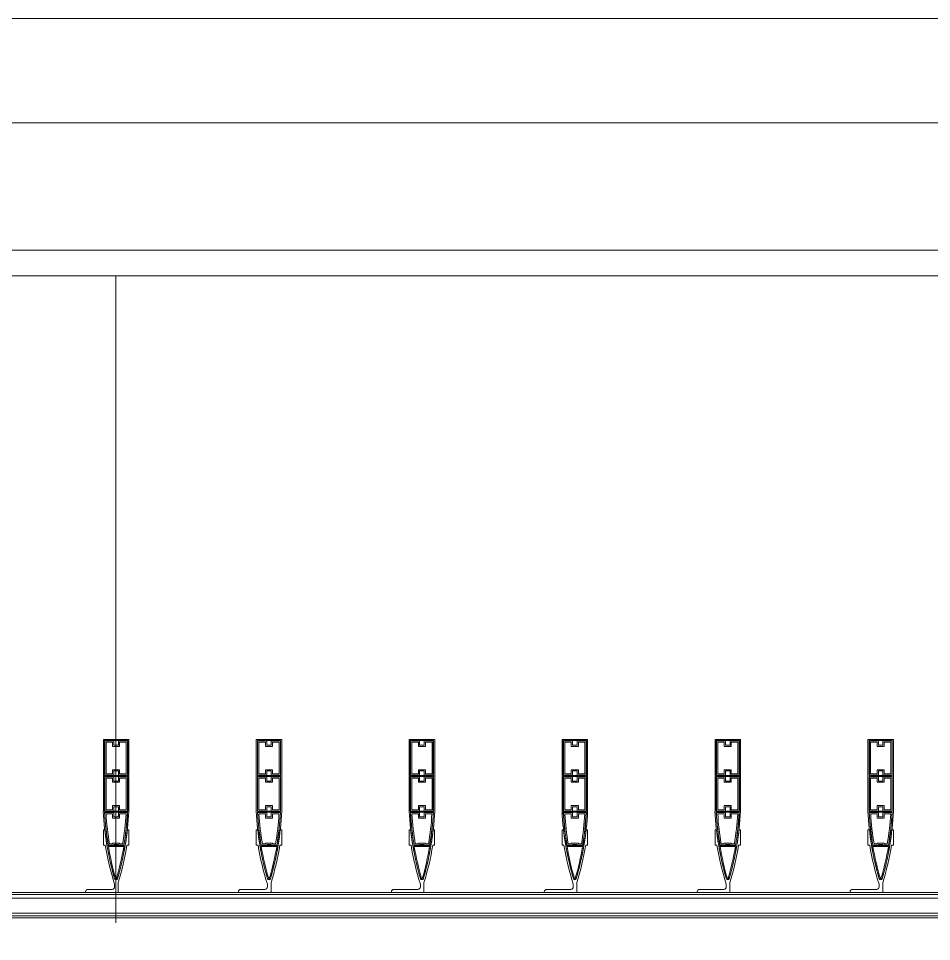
# Model space of a CAD drawing. Header units: millimetres. Extents: x 48966 to 155647, y -43515 to 26217.
# Drawn here: x 81740 to 83532, y 24111 to 25922 of the extents above; entities that cross this region are included whole.
import ezdxf

# ---------------------------------------------------------------- set-up
doc = ezdxf.new("R2010")
doc.units = ezdxf.units.MM
doc.linetypes.add('Осевые', pattern=[6350, 1270, -952.5, 3175, -952.5])
for name, color, linetype, lineweight in [('Обобщенные модели', 7, 'Continuous', 9), ('Обобщенные модели-1', 7, 'Continuous', 18), ('Оси-2', 7, 'Осевые', 9), ('Перекрытия', 7, 'Continuous', 9), ('Стены', 7, 'Continuous', 9)]:
    doc.layers.add(name, color=color, linetype=linetype, lineweight=lineweight)

# ---------------------------------------------------------------- blocks, each defined once
blk = doc.blocks.new('Обвязочная балка 1 - Обвязочная балка 1-1451838-План 5-го этажа на отм_ _12_600')
at = {"layer": 'Обобщенные модели'}
for p, q in [((116781.7, 24196.1), (60831.6, 24196.1)), ((60831.6, 24166.3), (116781.7, 24166.3))]:
    blk.add_line(p, q, dxfattribs=at)
at = {"layer": 'Обобщенные модели-1'}
for p, q in [((116781.7, 24207.1), (60831.6, 24207.1)), ((60831.6, 24203.1), (116781.7, 24203.1)), ((116781.7, 24161.1), (60831.6, 24161.1)), ((60831.6, 24157.1), (116781.7, 24157.1))]:
    blk.add_line(p, q, dxfattribs=at)
blk = doc.blocks.new('Профиль ламели59 - Профиль ламели-1467644-План 5-го этажа на отм_ _12_600')
at = {"layer": 'Обобщенные модели-1'}
for p, q in [((79606.9, 24507.1), (79606.9, 24366.2)), ((79656.9, 24507.1), (79606.9, 24507.1)), ((79609.1, 24436.5), (79609.1, 24504.9)), ((79609.1, 24504.9), (79654.7, 24504.9)), ((79627.4, 24504.4), (79609.6, 24504.4)), ((79609.6, 24504.4), (79609.6, 24437)), ((79612.1, 24439.5), (79612.1, 24501.9)), ((79612.1, 24501.9), (79624.9, 24501.9)), ((79624.9, 24501.9), (79624.9, 24493.5)), ((79624.9, 24493.5), (79638.8, 24493.5)), ((79627.4, 24496), (79627.4, 24504.4)), ((79636.3, 24496), (79627.4, 24496)), ((79654.2, 24504.4), (79636.3, 24504.4)), ((79636.3, 24504.4), (79636.3, 24496)), ((79638.8, 24493.5), (79638.8, 24501.9)), ((79638.8, 24501.9), (79651.7, 24501.9)), ((79651.7, 24501.9), (79651.7, 24439.5)), ((79654.2, 24437), (79654.2, 24504.4)), ((79654.7, 24504.9), (79654.7, 24436.5)), ((79656.9, 24366.2), (79656.9, 24507.1)), ((79654.7, 24436.5), (79609.1, 24436.5)), ((79609.6, 24437), (79627.4, 24437)), ((79624.9, 24439.5), (79612.1, 24439.5)), ((79638.8, 24447.9), (79624.9, 24447.9)), ((79624.9, 24447.9), (79624.9, 24439.5)), ((79627.4, 24437), (79627.4, 24445.4)), ((79627.4, 24445.4), (79636.3, 24445.4)), ((79636.3, 24445.4), (79636.3, 24437)), ((79636.3, 24437), (79654.2, 24437)), ((79638.8, 24439.5), (79638.8, 24447.9)), ((79651.7, 24439.5), (79638.8, 24439.5)), ((79609.1, 24434.6), (79654.7, 24434.6)), ((79609.1, 24366.2), (79609.1, 24434.6)), ((79627.4, 24434.1), (79609.6, 24434.1)), ((79609.6, 24434.1), (79609.6, 24366.7)), ((79612.1, 24369.2), (79612.1, 24431.6)), ((79612.1, 24431.6), (79624.9, 24431.6)), ((79624.9, 24431.6), (79624.9, 24423.2)), ((79624.9, 24423.2), (79638.8, 24423.2)), ((79627.4, 24425.7), (79627.4, 24434.1)), ((79636.3, 24425.7), (79627.4, 24425.7)), ((79654.2, 24434.1), (79636.3, 24434.1)), ((79636.3, 24434.1), (79636.3, 24425.7)), ((79638.8, 24423.2), (79638.8, 24431.6)), ((79638.8, 24431.6), (79651.7, 24431.6)), ((79651.7, 24431.6), (79651.7, 24369.2)), ((79654.2, 24366.7), (79654.2, 24434.1)), ((79654.7, 24434.6), (79654.7, 24366.2)), ((79654.7, 24366.2), (79609.1, 24366.2)), ((79609.1, 24364.3), (79654.6, 24364.3)), ((79609.6, 24366.7), (79627.4, 24366.7)), ((79624.9, 24369.2), (79612.1, 24369.2)), ((79638.8, 24377.6), (79624.9, 24377.6)), ((79624.9, 24377.6), (79624.9, 24369.2)), ((79627.4, 24366.7), (79627.4, 24375.1)), ((79627.4, 24375.1), (79636.3, 24375.1)), ((79636.3, 24375.1), (79636.3, 24366.7)), ((79636.3, 24366.7), (79654.2, 24366.7)), ((79638.8, 24369.2), (79638.8, 24377.6)), ((79651.7, 24369.2), (79638.8, 24369.2)), ((79627.4, 24363.8), (79609.6, 24363.8)), ((79612.2, 24361.3), (79624.9, 24361.3)), ((79624.9, 24361.3), (79624.9, 24352.9)), ((79624.9, 24352.9), (79638.8, 24352.9)), ((79627.4, 24355.4), (79627.4, 24363.8)), ((79636.3, 24355.4), (79627.4, 24355.4)), ((79654.2, 24363.8), (79636.3, 24363.8)), ((79636.3, 24363.8), (79636.3, 24355.4)), ((79638.8, 24352.9), (79638.8, 24361.3)), ((79638.8, 24361.3), (79651.5, 24361.3)), ((79609.8, 24330.1), (79606.9, 24330.1)), ((79606.9, 24330.1), (79606.9, 24299.7)), ((79656.8, 24330.1), (79653.9, 24330.1)), ((79656.8, 24299.7), (79656.8, 24330.1)), ((79606.9, 24299.7), (79610.5, 24299.7)), ((79647.4, 24299.2), (79616.3, 24299.2)), ((79616.6, 24297.3), (79647.1, 24297.3)), ((79616.8, 24299.7), (79627.4, 24299.7)), ((79624.9, 24302.2), (79618.9, 24302.2)), ((79638.8, 24303.5), (79624.9, 24303.5)), ((79624.9, 24303.5), (79624.9, 24302.2)), ((79627.4, 24299.7), (79627.4, 24301)), ((79627.4, 24301), (79636.3, 24301)), ((79636.3, 24301), (79636.3, 24299.7)), ((79636.3, 24299.7), (79646.9, 24299.7)), ((79638.8, 24302.2), (79638.8, 24303.5)), ((79644.8, 24302.2), (79638.8, 24302.2)), ((79653.2, 24299.7), (79656.8, 24299.7)), ((79628.9, 24223), (79628.9, 24218.1)), ((79635.9, 24207.1), (79635.9, 24226.3)), ((79571.9, 24208.1), (79571.9, 24207.1)), ((79571.9, 24207.1), (79635.9, 24207.1)), ((79623.9, 24213.1), (79576.9, 24213.1))]:
    blk.add_line(p, q, dxfattribs=at)
for centre, radius, start, end in [((80180.6, 24394.6), 574.5, 182.8338, 196.2258), ((80180.7, 24394.3), 572.3, 183.0109, 189.5715), ((79083.1, 24394.6), 574.5, 343.7742, 357.1662), ((79083, 24394.3), 572.3, 350.4285, 356.9891), ((80180.4, 24395.9), 571.8, 183.2193, 189.6867), ((80180.5, 24395.6), 569.3, 183.4571, 189.4457), ((79083.2, 24395.6), 569.3, 350.5543, 356.5429), ((79083.3, 24395.9), 571.8, 350.3133, 356.7807), ((80180.6, 24394.6), 574.5, 186.4465, 196.2576), ((79083.1, 24394.6), 574.5, 343.7424, 353.5535), ((80177.1, 24394.6), 574.5, 189.5084, 197.3712), ((80149, 24386.8), 539.8, 189.5428, 196.4344), ((79114.7, 24386.8), 539.8, 343.5656, 350.4572), ((79086.6, 24394.6), 574.5, 342.9661, 350.4916), ((79631.9, 24235.1), 3, 200, 340), ((79631.9, 24234.5), 2.84, 196.2576, 343.7424), ((79631.9, 24234.2), 0.645, 196.4344, 343.5656), ((79576.9, 24208.1), 5, 90, 180), ((79623.9, 24218.1), 5, 270, 0)]:
    blk.add_arc(centre, radius, start, end, dxfattribs=at)
blk = doc.blocks.new('Профиль ламели60 - Профиль ламели-1467909-План 5-го этажа на отм_ _12_600')
at = {"layer": 'Обобщенные модели-1'}
for p, q in [((79906.9, 24507.1), (79906.9, 24366.2)), ((79956.9, 24507.1), (79906.9, 24507.1)), ((79909.1, 24436.5), (79909.1, 24504.9)), ((79909.1, 24504.9), (79954.7, 24504.9)), ((79927.4, 24504.4), (79909.6, 24504.4)), ((79909.6, 24504.4), (79909.6, 24437)), ((79912.1, 24439.5), (79912.1, 24501.9)), ((79912.1, 24501.9), (79924.9, 24501.9)), ((79924.9, 24501.9), (79924.9, 24493.5)), ((79924.9, 24493.5), (79938.8, 24493.5)), ((79927.4, 24496), (79927.4, 24504.4)), ((79936.3, 24496), (79927.4, 24496)), ((79954.2, 24504.4), (79936.3, 24504.4)), ((79936.3, 24504.4), (79936.3, 24496)), ((79938.8, 24493.5), (79938.8, 24501.9)), ((79938.8, 24501.9), (79951.7, 24501.9)), ((79951.7, 24501.9), (79951.7, 24439.5)), ((79954.2, 24437), (79954.2, 24504.4)), ((79954.7, 24504.9), (79954.7, 24436.5)), ((79956.9, 24366.2), (79956.9, 24507.1)), ((79954.7, 24436.5), (79909.1, 24436.5)), ((79909.6, 24437), (79927.4, 24437)), ((79924.9, 24439.5), (79912.1, 24439.5)), ((79938.8, 24447.9), (79924.9, 24447.9)), ((79924.9, 24447.9), (79924.9, 24439.5)), ((79927.4, 24437), (79927.4, 24445.4)), ((79927.4, 24445.4), (79936.3, 24445.4)), ((79936.3, 24445.4), (79936.3, 24437)), ((79936.3, 24437), (79954.2, 24437)), ((79938.8, 24439.5), (79938.8, 24447.9)), ((79951.7, 24439.5), (79938.8, 24439.5)), ((79909.1, 24434.6), (79954.7, 24434.6)), ((79909.1, 24366.2), (79909.1, 24434.6)), ((79927.4, 24434.1), (79909.6, 24434.1)), ((79909.6, 24434.1), (79909.6, 24366.7)), ((79912.1, 24369.2), (79912.1, 24431.6)), ((79912.1, 24431.6), (79924.9, 24431.6)), ((79924.9, 24431.6), (79924.9, 24423.2)), ((79924.9, 24423.2), (79938.8, 24423.2)), ((79927.4, 24425.7), (79927.4, 24434.1)), ((79936.3, 24425.7), (79927.4, 24425.7)), ((79954.2, 24434.1), (79936.3, 24434.1)), ((79936.3, 24434.1), (79936.3, 24425.7)), ((79938.8, 24423.2), (79938.8, 24431.6)), ((79938.8, 24431.6), (79951.7, 24431.6)), ((79951.7, 24431.6), (79951.7, 24369.2)), ((79954.2, 24366.7), (79954.2, 24434.1)), ((79954.7, 24434.6), (79954.7, 24366.2)), ((79954.7, 24366.2), (79909.1, 24366.2)), ((79909.1, 24364.3), (79954.6, 24364.3)), ((79909.6, 24366.7), (79927.4, 24366.7)), ((79924.9, 24369.2), (79912.1, 24369.2)), ((79938.8, 24377.6), (79924.9, 24377.6)), ((79924.9, 24377.6), (79924.9, 24369.2)), ((79927.4, 24366.7), (79927.4, 24375.1)), ((79927.4, 24375.1), (79936.3, 24375.1)), ((79936.3, 24375.1), (79936.3, 24366.7)), ((79936.3, 24366.7), (79954.2, 24366.7)), ((79938.8, 24369.2), (79938.8, 24377.6)), ((79951.7, 24369.2), (79938.8, 24369.2)), ((79927.4, 24363.8), (79909.6, 24363.8)), ((79912.2, 24361.3), (79924.9, 24361.3)), ((79924.9, 24361.3), (79924.9, 24352.9)), ((79924.9, 24352.9), (79938.8, 24352.9)), ((79927.4, 24355.4), (79927.4, 24363.8)), ((79936.3, 24355.4), (79927.4, 24355.4)), ((79954.2, 24363.8), (79936.3, 24363.8)), ((79936.3, 24363.8), (79936.3, 24355.4)), ((79938.8, 24352.9), (79938.8, 24361.3)), ((79938.8, 24361.3), (79951.5, 24361.3)), ((79909.8, 24330.1), (79906.9, 24330.1)), ((79906.9, 24330.1), (79906.9, 24299.7)), ((79956.8, 24330.1), (79953.9, 24330.1)), ((79956.8, 24299.7), (79956.8, 24330.1)), ((79906.9, 24299.7), (79910.5, 24299.7)), ((79947.4, 24299.2), (79916.3, 24299.2)), ((79916.6, 24297.3), (79947.1, 24297.3)), ((79916.8, 24299.7), (79927.4, 24299.7)), ((79924.9, 24302.2), (79918.9, 24302.2)), ((79938.8, 24303.5), (79924.9, 24303.5)), ((79924.9, 24303.5), (79924.9, 24302.2)), ((79927.4, 24299.7), (79927.4, 24301)), ((79927.4, 24301), (79936.3, 24301)), ((79936.3, 24301), (79936.3, 24299.7)), ((79936.3, 24299.7), (79946.9, 24299.7)), ((79938.8, 24302.2), (79938.8, 24303.5)), ((79944.8, 24302.2), (79938.8, 24302.2)), ((79953.2, 24299.7), (79956.8, 24299.7)), ((79928.9, 24223), (79928.9, 24218.1)), ((79935.9, 24207.1), (79935.9, 24226.3)), ((79871.9, 24208.1), (79871.9, 24207.1)), ((79871.9, 24207.1), (79935.9, 24207.1)), ((79923.9, 24213.1), (79876.9, 24213.1))]:
    blk.add_line(p, q, dxfattribs=at)
for centre, radius, start, end in [((80480.6, 24394.6), 574.5, 182.8338, 196.2258), ((80480.7, 24394.3), 572.3, 183.0109, 189.5715), ((79383.1, 24394.6), 574.5, 343.7742, 357.1662), ((79383, 24394.3), 572.3, 350.4285, 356.9891), ((80480.4, 24395.9), 571.8, 183.2193, 189.6867), ((80480.5, 24395.6), 569.3, 183.4571, 189.4457), ((79383.2, 24395.6), 569.3, 350.5543, 356.5429), ((79383.3, 24395.9), 571.8, 350.3133, 356.7807), ((80480.6, 24394.6), 574.5, 186.4465, 196.2576), ((79383.1, 24394.6), 574.5, 343.7424, 353.5535), ((80477.1, 24394.6), 574.5, 189.5084, 197.3712), ((80449, 24386.8), 539.8, 189.5428, 196.4344), ((79414.7, 24386.8), 539.8, 343.5656, 350.4572), ((79386.6, 24394.6), 574.5, 342.9661, 350.4916), ((79931.9, 24235.1), 3, 200, 340), ((79931.9, 24234.5), 2.84, 196.2576, 343.7424), ((79931.9, 24234.2), 0.645, 196.4344, 343.5656), ((79876.9, 24208.1), 5, 90, 180), ((79923.9, 24218.1), 5, 270, 0)]:
    blk.add_arc(centre, radius, start, end, dxfattribs=at)
blk = doc.blocks.new('Профиль ламели61 - Профиль ламели-1468174-План 5-го этажа на отм_ _12_600')
at = {"layer": 'Обобщенные модели-1'}
for p, q in [((80206.9, 24507.1), (80206.9, 24366.2)), ((80256.9, 24507.1), (80206.9, 24507.1)), ((80209.1, 24436.5), (80209.1, 24504.9)), ((80209.1, 24504.9), (80254.7, 24504.9)), ((80227.4, 24504.4), (80209.6, 24504.4)), ((80209.6, 24504.4), (80209.6, 24437)), ((80212.1, 24439.5), (80212.1, 24501.9)), ((80212.1, 24501.9), (80224.9, 24501.9)), ((80224.9, 24501.9), (80224.9, 24493.5)), ((80224.9, 24493.5), (80238.8, 24493.5)), ((80227.4, 24496), (80227.4, 24504.4)), ((80236.3, 24496), (80227.4, 24496)), ((80254.2, 24504.4), (80236.3, 24504.4)), ((80236.3, 24504.4), (80236.3, 24496)), ((80238.8, 24493.5), (80238.8, 24501.9)), ((80238.8, 24501.9), (80251.7, 24501.9)), ((80251.7, 24501.9), (80251.7, 24439.5)), ((80254.2, 24437), (80254.2, 24504.4)), ((80254.7, 24504.9), (80254.7, 24436.5)), ((80256.9, 24366.2), (80256.9, 24507.1)), ((80254.7, 24436.5), (80209.1, 24436.5)), ((80209.6, 24437), (80227.4, 24437)), ((80224.9, 24439.5), (80212.1, 24439.5)), ((80238.8, 24447.9), (80224.9, 24447.9)), ((80224.9, 24447.9), (80224.9, 24439.5)), ((80227.4, 24437), (80227.4, 24445.4)), ((80227.4, 24445.4), (80236.3, 24445.4)), ((80236.3, 24445.4), (80236.3, 24437)), ((80236.3, 24437), (80254.2, 24437)), ((80238.8, 24439.5), (80238.8, 24447.9)), ((80251.7, 24439.5), (80238.8, 24439.5)), ((80209.1, 24434.6), (80254.7, 24434.6)), ((80209.1, 24366.2), (80209.1, 24434.6)), ((80227.4, 24434.1), (80209.6, 24434.1)), ((80209.6, 24434.1), (80209.6, 24366.7)), ((80212.1, 24369.2), (80212.1, 24431.6)), ((80212.1, 24431.6), (80224.9, 24431.6)), ((80224.9, 24431.6), (80224.9, 24423.2)), ((80224.9, 24423.2), (80238.8, 24423.2)), ((80227.4, 24425.7), (80227.4, 24434.1)), ((80236.3, 24425.7), (80227.4, 24425.7)), ((80254.2, 24434.1), (80236.3, 24434.1)), ((80236.3, 24434.1), (80236.3, 24425.7)), ((80238.8, 24423.2), (80238.8, 24431.6)), ((80238.8, 24431.6), (80251.7, 24431.6)), ((80251.7, 24431.6), (80251.7, 24369.2)), ((80254.2, 24366.7), (80254.2, 24434.1)), ((80254.7, 24434.6), (80254.7, 24366.2)), ((80254.7, 24366.2), (80209.1, 24366.2)), ((80209.1, 24364.3), (80254.6, 24364.3)), ((80209.6, 24366.7), (80227.4, 24366.7)), ((80224.9, 24369.2), (80212.1, 24369.2)), ((80238.8, 24377.6), (80224.9, 24377.6)), ((80224.9, 24377.6), (80224.9, 24369.2)), ((80227.4, 24366.7), (80227.4, 24375.1)), ((80227.4, 24375.1), (80236.3, 24375.1)), ((80236.3, 24375.1), (80236.3, 24366.7)), ((80236.3, 24366.7), (80254.2, 24366.7)), ((80238.8, 24369.2), (80238.8, 24377.6)), ((80251.7, 24369.2), (80238.8, 24369.2)), ((80227.4, 24363.8), (80209.6, 24363.8)), ((80212.2, 24361.3), (80224.9, 24361.3)), ((80224.9, 24361.3), (80224.9, 24352.9)), ((80224.9, 24352.9), (80238.8, 24352.9)), ((80227.4, 24355.4), (80227.4, 24363.8)), ((80236.3, 24355.4), (80227.4, 24355.4)), ((80254.2, 24363.8), (80236.3, 24363.8)), ((80236.3, 24363.8), (80236.3, 24355.4)), ((80238.8, 24352.9), (80238.8, 24361.3)), ((80238.8, 24361.3), (80251.5, 24361.3)), ((80209.8, 24330.1), (80206.9, 24330.1)), ((80206.9, 24330.1), (80206.9, 24299.7)), ((80256.8, 24330.1), (80253.9, 24330.1)), ((80256.8, 24299.7), (80256.8, 24330.1)), ((80206.9, 24299.7), (80210.5, 24299.7)), ((80247.4, 24299.2), (80216.3, 24299.2)), ((80216.6, 24297.3), (80247.1, 24297.3)), ((80216.8, 24299.7), (80227.4, 24299.7)), ((80224.9, 24302.2), (80218.9, 24302.2)), ((80238.8, 24303.5), (80224.9, 24303.5)), ((80224.9, 24303.5), (80224.9, 24302.2)), ((80227.4, 24299.7), (80227.4, 24301)), ((80227.4, 24301), (80236.3, 24301)), ((80236.3, 24301), (80236.3, 24299.7)), ((80236.3, 24299.7), (80246.9, 24299.7)), ((80238.8, 24302.2), (80238.8, 24303.5)), ((80244.8, 24302.2), (80238.8, 24302.2)), ((80253.2, 24299.7), (80256.8, 24299.7)), ((80228.9, 24223), (80228.9, 24218.1)), ((80235.9, 24207.1), (80235.9, 24226.3)), ((80171.9, 24208.1), (80171.9, 24207.1)), ((80171.9, 24207.1), (80235.9, 24207.1)), ((80223.9, 24213.1), (80176.9, 24213.1))]:
    blk.add_line(p, q, dxfattribs=at)
for centre, radius, start, end in [((80780.6, 24394.6), 574.5, 182.8338, 196.2258), ((80780.7, 24394.3), 572.3, 183.0109, 189.5715), ((79683.1, 24394.6), 574.5, 343.7742, 357.1662), ((79683, 24394.3), 572.3, 350.4285, 356.9891), ((80780.4, 24395.9), 571.8, 183.2193, 189.6867), ((80780.5, 24395.6), 569.3, 183.4571, 189.4457), ((79683.2, 24395.6), 569.3, 350.5543, 356.5429), ((79683.3, 24395.9), 571.8, 350.3133, 356.7807), ((80780.6, 24394.6), 574.5, 186.4465, 196.2576), ((79683.1, 24394.6), 574.5, 343.7424, 353.5535), ((80777.1, 24394.6), 574.5, 189.5084, 197.3712), ((80749, 24386.8), 539.8, 189.5428, 196.4344), ((79714.7, 24386.8), 539.8, 343.5656, 350.4572), ((79686.6, 24394.6), 574.5, 342.9661, 350.4916), ((80231.9, 24235.1), 3, 200, 340), ((80231.9, 24234.5), 2.84, 196.2576, 343.7424), ((80231.9, 24234.2), 0.645, 196.4344, 343.5656), ((80176.9, 24208.1), 5, 90, 180), ((80223.9, 24218.1), 5, 270, 0)]:
    blk.add_arc(centre, radius, start, end, dxfattribs=at)
blk = doc.blocks.new('Профиль ламели62 - Профиль ламели-1468439-План 5-го этажа на отм_ _12_600')
at = {"layer": 'Обобщенные модели-1'}
for p, q in [((80506.9, 24507.1), (80506.9, 24366.2)), ((80556.9, 24507.1), (80506.9, 24507.1)), ((80509.1, 24436.5), (80509.1, 24504.9)), ((80509.1, 24504.9), (80554.7, 24504.9)), ((80527.4, 24504.4), (80509.6, 24504.4)), ((80509.6, 24504.4), (80509.6, 24437)), ((80512.1, 24439.5), (80512.1, 24501.9)), ((80512.1, 24501.9), (80524.9, 24501.9)), ((80524.9, 24501.9), (80524.9, 24493.5)), ((80524.9, 24493.5), (80538.8, 24493.5)), ((80527.4, 24496), (80527.4, 24504.4)), ((80536.3, 24496), (80527.4, 24496)), ((80554.2, 24504.4), (80536.3, 24504.4)), ((80536.3, 24504.4), (80536.3, 24496)), ((80538.8, 24493.5), (80538.8, 24501.9)), ((80538.8, 24501.9), (80551.7, 24501.9)), ((80551.7, 24501.9), (80551.7, 24439.5)), ((80554.2, 24437), (80554.2, 24504.4)), ((80554.7, 24504.9), (80554.7, 24436.5)), ((80556.9, 24366.2), (80556.9, 24507.1)), ((80554.7, 24436.5), (80509.1, 24436.5)), ((80509.6, 24437), (80527.4, 24437)), ((80524.9, 24439.5), (80512.1, 24439.5)), ((80538.8, 24447.9), (80524.9, 24447.9)), ((80524.9, 24447.9), (80524.9, 24439.5)), ((80527.4, 24437), (80527.4, 24445.4)), ((80527.4, 24445.4), (80536.3, 24445.4)), ((80536.3, 24445.4), (80536.3, 24437)), ((80536.3, 24437), (80554.2, 24437)), ((80538.8, 24439.5), (80538.8, 24447.9)), ((80551.7, 24439.5), (80538.8, 24439.5)), ((80509.1, 24434.6), (80554.7, 24434.6)), ((80509.1, 24366.2), (80509.1, 24434.6)), ((80527.4, 24434.1), (80509.6, 24434.1)), ((80509.6, 24434.1), (80509.6, 24366.7)), ((80512.1, 24369.2), (80512.1, 24431.6)), ((80512.1, 24431.6), (80524.9, 24431.6)), ((80524.9, 24431.6), (80524.9, 24423.2)), ((80524.9, 24423.2), (80538.8, 24423.2)), ((80527.4, 24425.7), (80527.4, 24434.1)), ((80536.3, 24425.7), (80527.4, 24425.7)), ((80554.2, 24434.1), (80536.3, 24434.1)), ((80536.3, 24434.1), (80536.3, 24425.7)), ((80538.8, 24423.2), (80538.8, 24431.6)), ((80538.8, 24431.6), (80551.7, 24431.6)), ((80551.7, 24431.6), (80551.7, 24369.2)), ((80554.2, 24366.7), (80554.2, 24434.1)), ((80554.7, 24434.6), (80554.7, 24366.2)), ((80554.7, 24366.2), (80509.1, 24366.2)), ((80509.1, 24364.3), (80554.6, 24364.3)), ((80509.6, 24366.7), (80527.4, 24366.7)), ((80524.9, 24369.2), (80512.1, 24369.2)), ((80538.8, 24377.6), (80524.9, 24377.6)), ((80524.9, 24377.6), (80524.9, 24369.2)), ((80527.4, 24366.7), (80527.4, 24375.1)), ((80527.4, 24375.1), (80536.3, 24375.1)), ((80536.3, 24375.1), (80536.3, 24366.7)), ((80536.3, 24366.7), (80554.2, 24366.7)), ((80538.8, 24369.2), (80538.8, 24377.6)), ((80551.7, 24369.2), (80538.8, 24369.2)), ((80527.4, 24363.8), (80509.6, 24363.8)), ((80512.2, 24361.3), (80524.9, 24361.3)), ((80524.9, 24361.3), (80524.9, 24352.9)), ((80524.9, 24352.9), (80538.8, 24352.9)), ((80527.4, 24355.4), (80527.4, 24363.8)), ((80536.3, 24355.4), (80527.4, 24355.4)), ((80554.2, 24363.8), (80536.3, 24363.8)), ((80536.3, 24363.8), (80536.3, 24355.4)), ((80538.8, 24352.9), (80538.8, 24361.3)), ((80538.8, 24361.3), (80551.5, 24361.3)), ((80509.8, 24330.1), (80506.9, 24330.1)), ((80506.9, 24330.1), (80506.9, 24299.7)), ((80556.8, 24330.1), (80553.9, 24330.1)), ((80556.8, 24299.7), (80556.8, 24330.1)), ((80506.9, 24299.7), (80510.5, 24299.7)), ((80547.4, 24299.2), (80516.3, 24299.2)), ((80516.6, 24297.3), (80547.1, 24297.3)), ((80516.8, 24299.7), (80527.4, 24299.7)), ((80524.9, 24302.2), (80518.9, 24302.2)), ((80538.8, 24303.5), (80524.9, 24303.5)), ((80524.9, 24303.5), (80524.9, 24302.2)), ((80527.4, 24299.7), (80527.4, 24301)), ((80527.4, 24301), (80536.3, 24301)), ((80536.3, 24301), (80536.3, 24299.7)), ((80536.3, 24299.7), (80546.9, 24299.7)), ((80538.8, 24302.2), (80538.8, 24303.5)), ((80544.8, 24302.2), (80538.8, 24302.2)), ((80553.2, 24299.7), (80556.8, 24299.7)), ((80528.9, 24223), (80528.9, 24218.1)), ((80535.9, 24207.1), (80535.9, 24226.3)), ((80471.9, 24208.1), (80471.9, 24207.1)), ((80471.9, 24207.1), (80535.9, 24207.1)), ((80523.9, 24213.1), (80476.9, 24213.1))]:
    blk.add_line(p, q, dxfattribs=at)
for centre, radius, start, end in [((81080.6, 24394.6), 574.5, 182.8338, 196.2258), ((81080.7, 24394.3), 572.3, 183.0109, 189.5715), ((79983.1, 24394.6), 574.5, 343.7742, 357.1662), ((79983, 24394.3), 572.3, 350.4285, 356.9891), ((81080.4, 24395.9), 571.8, 183.2193, 189.6867), ((81080.5, 24395.6), 569.3, 183.4571, 189.4457), ((79983.2, 24395.6), 569.3, 350.5543, 356.5429), ((79983.3, 24395.9), 571.8, 350.3133, 356.7807), ((81080.6, 24394.6), 574.5, 186.4465, 196.2576), ((79983.1, 24394.6), 574.5, 343.7424, 353.5535), ((81077.1, 24394.6), 574.5, 189.5084, 197.3712), ((81049, 24386.8), 539.8, 189.5428, 196.4344), ((80014.7, 24386.8), 539.8, 343.5656, 350.4572), ((79986.6, 24394.6), 574.5, 342.9661, 350.4916), ((80531.9, 24235.1), 3, 200, 340), ((80531.9, 24234.5), 2.84, 196.2576, 343.7424), ((80531.9, 24234.2), 0.645, 196.4344, 343.5656), ((80476.9, 24208.1), 5, 90, 180), ((80523.9, 24218.1), 5, 270, 0)]:
    blk.add_arc(centre, radius, start, end, dxfattribs=at)
blk = doc.blocks.new('Профиль ламели63 - Профиль ламели-1468704-План 5-го этажа на отм_ _12_600')
at = {"layer": 'Обобщенные модели-1'}
for p, q in [((80806.9, 24507.1), (80806.9, 24366.2)), ((80856.9, 24507.1), (80806.9, 24507.1)), ((80809.1, 24436.5), (80809.1, 24504.9)), ((80809.1, 24504.9), (80854.7, 24504.9)), ((80827.4, 24504.4), (80809.6, 24504.4)), ((80809.6, 24504.4), (80809.6, 24437)), ((80812.1, 24439.5), (80812.1, 24501.9)), ((80812.1, 24501.9), (80824.9, 24501.9)), ((80824.9, 24501.9), (80824.9, 24493.5)), ((80824.9, 24493.5), (80838.8, 24493.5)), ((80827.4, 24496), (80827.4, 24504.4)), ((80836.3, 24496), (80827.4, 24496)), ((80854.2, 24504.4), (80836.3, 24504.4)), ((80836.3, 24504.4), (80836.3, 24496)), ((80838.8, 24493.5), (80838.8, 24501.9)), ((80838.8, 24501.9), (80851.7, 24501.9)), ((80851.7, 24501.9), (80851.7, 24439.5)), ((80854.2, 24437), (80854.2, 24504.4)), ((80854.7, 24504.9), (80854.7, 24436.5)), ((80856.9, 24366.2), (80856.9, 24507.1)), ((80854.7, 24436.5), (80809.1, 24436.5)), ((80809.6, 24437), (80827.4, 24437)), ((80824.9, 24439.5), (80812.1, 24439.5)), ((80838.8, 24447.9), (80824.9, 24447.9)), ((80824.9, 24447.9), (80824.9, 24439.5)), ((80827.4, 24437), (80827.4, 24445.4)), ((80827.4, 24445.4), (80836.3, 24445.4)), ((80836.3, 24445.4), (80836.3, 24437)), ((80836.3, 24437), (80854.2, 24437)), ((80838.8, 24439.5), (80838.8, 24447.9)), ((80851.7, 24439.5), (80838.8, 24439.5)), ((80809.1, 24434.6), (80854.7, 24434.6)), ((80809.1, 24366.2), (80809.1, 24434.6)), ((80827.4, 24434.1), (80809.6, 24434.1)), ((80809.6, 24434.1), (80809.6, 24366.7)), ((80812.1, 24369.2), (80812.1, 24431.6)), ((80812.1, 24431.6), (80824.9, 24431.6)), ((80824.9, 24431.6), (80824.9, 24423.2)), ((80824.9, 24423.2), (80838.8, 24423.2)), ((80827.4, 24425.7), (80827.4, 24434.1)), ((80836.3, 24425.7), (80827.4, 24425.7)), ((80854.2, 24434.1), (80836.3, 24434.1)), ((80836.3, 24434.1), (80836.3, 24425.7)), ((80838.8, 24423.2), (80838.8, 24431.6)), ((80838.8, 24431.6), (80851.7, 24431.6)), ((80851.7, 24431.6), (80851.7, 24369.2)), ((80854.2, 24366.7), (80854.2, 24434.1)), ((80854.7, 24434.6), (80854.7, 24366.2)), ((80854.7, 24366.2), (80809.1, 24366.2)), ((80809.1, 24364.3), (80854.6, 24364.3)), ((80809.6, 24366.7), (80827.4, 24366.7)), ((80824.9, 24369.2), (80812.1, 24369.2)), ((80838.8, 24377.6), (80824.9, 24377.6)), ((80824.9, 24377.6), (80824.9, 24369.2)), ((80827.4, 24366.7), (80827.4, 24375.1)), ((80827.4, 24375.1), (80836.3, 24375.1)), ((80836.3, 24375.1), (80836.3, 24366.7)), ((80836.3, 24366.7), (80854.2, 24366.7)), ((80838.8, 24369.2), (80838.8, 24377.6)), ((80851.7, 24369.2), (80838.8, 24369.2)), ((80827.4, 24363.8), (80809.6, 24363.8)), ((80812.2, 24361.3), (80824.9, 24361.3)), ((80824.9, 24361.3), (80824.9, 24352.9)), ((80824.9, 24352.9), (80838.8, 24352.9)), ((80827.4, 24355.4), (80827.4, 24363.8)), ((80836.3, 24355.4), (80827.4, 24355.4)), ((80854.2, 24363.8), (80836.3, 24363.8)), ((80836.3, 24363.8), (80836.3, 24355.4)), ((80838.8, 24352.9), (80838.8, 24361.3)), ((80838.8, 24361.3), (80851.5, 24361.3)), ((80809.8, 24330.1), (80806.9, 24330.1)), ((80806.9, 24330.1), (80806.9, 24299.7)), ((80856.8, 24330.1), (80853.9, 24330.1)), ((80856.8, 24299.7), (80856.8, 24330.1)), ((80806.9, 24299.7), (80810.5, 24299.7)), ((80847.4, 24299.2), (80816.3, 24299.2)), ((80816.6, 24297.3), (80847.1, 24297.3)), ((80816.8, 24299.7), (80827.4, 24299.7)), ((80824.9, 24302.2), (80818.9, 24302.2)), ((80838.8, 24303.5), (80824.9, 24303.5)), ((80824.9, 24303.5), (80824.9, 24302.2)), ((80827.4, 24299.7), (80827.4, 24301)), ((80827.4, 24301), (80836.3, 24301)), ((80836.3, 24301), (80836.3, 24299.7)), ((80836.3, 24299.7), (80846.9, 24299.7)), ((80838.8, 24302.2), (80838.8, 24303.5)), ((80844.8, 24302.2), (80838.8, 24302.2)), ((80853.2, 24299.7), (80856.8, 24299.7)), ((80828.9, 24223), (80828.9, 24218.1)), ((80835.9, 24207.1), (80835.9, 24226.3)), ((80771.9, 24208.1), (80771.9, 24207.1)), ((80771.9, 24207.1), (80835.9, 24207.1)), ((80823.9, 24213.1), (80776.9, 24213.1))]:
    blk.add_line(p, q, dxfattribs=at)
for centre, radius, start, end in [((81380.6, 24394.6), 574.5, 182.8338, 196.2258), ((81380.7, 24394.3), 572.3, 183.0109, 189.5715), ((80283.1, 24394.6), 574.5, 343.7742, 357.1662), ((80283, 24394.3), 572.3, 350.4285, 356.9891), ((81380.4, 24395.9), 571.8, 183.2193, 189.6867), ((81380.5, 24395.6), 569.3, 183.4571, 189.4457), ((80283.2, 24395.6), 569.3, 350.5543, 356.5429), ((80283.3, 24395.9), 571.8, 350.3133, 356.7807), ((81380.6, 24394.6), 574.5, 186.4465, 196.2576), ((80283.1, 24394.6), 574.5, 343.7424, 353.5535), ((81377.1, 24394.6), 574.5, 189.5084, 197.3712), ((81349, 24386.8), 539.8, 189.5428, 196.4344), ((80314.7, 24386.8), 539.8, 343.5656, 350.4572), ((80286.6, 24394.6), 574.5, 342.9661, 350.4916), ((80831.9, 24235.1), 3, 200, 340), ((80831.9, 24234.5), 2.84, 196.2576, 343.7424), ((80831.9, 24234.2), 0.645, 196.4344, 343.5656), ((80776.9, 24208.1), 5, 90, 180), ((80823.9, 24218.1), 5, 270, 0)]:
    blk.add_arc(centre, radius, start, end, dxfattribs=at)
blk = doc.blocks.new('Профиль ламели64 - Профиль ламели-1468969-План 5-го этажа на отм_ _12_600')
at = {"layer": 'Обобщенные модели-1'}
for p, q in [((81106.9, 24507.1), (81106.9, 24366.2)), ((81156.9, 24507.1), (81106.9, 24507.1)), ((81109.1, 24436.5), (81109.1, 24504.9)), ((81109.1, 24504.9), (81154.7, 24504.9)), ((81127.4, 24504.4), (81109.6, 24504.4)), ((81109.6, 24504.4), (81109.6, 24437)), ((81112.1, 24439.5), (81112.1, 24501.9)), ((81112.1, 24501.9), (81124.9, 24501.9)), ((81124.9, 24501.9), (81124.9, 24493.5)), ((81124.9, 24493.5), (81138.8, 24493.5)), ((81127.4, 24496), (81127.4, 24504.4)), ((81136.3, 24496), (81127.4, 24496)), ((81154.2, 24504.4), (81136.3, 24504.4)), ((81136.3, 24504.4), (81136.3, 24496)), ((81138.8, 24493.5), (81138.8, 24501.9)), ((81138.8, 24501.9), (81151.7, 24501.9)), ((81151.7, 24501.9), (81151.7, 24439.5)), ((81154.2, 24437), (81154.2, 24504.4)), ((81154.7, 24504.9), (81154.7, 24436.5)), ((81156.9, 24366.2), (81156.9, 24507.1)), ((81154.7, 24436.5), (81109.1, 24436.5)), ((81109.6, 24437), (81127.4, 24437)), ((81124.9, 24439.5), (81112.1, 24439.5)), ((81138.8, 24447.9), (81124.9, 24447.9)), ((81124.9, 24447.9), (81124.9, 24439.5)), ((81127.4, 24437), (81127.4, 24445.4)), ((81127.4, 24445.4), (81136.3, 24445.4)), ((81136.3, 24445.4), (81136.3, 24437)), ((81136.3, 24437), (81154.2, 24437)), ((81138.8, 24439.5), (81138.8, 24447.9)), ((81151.7, 24439.5), (81138.8, 24439.5)), ((81109.1, 24434.6), (81154.7, 24434.6)), ((81109.1, 24366.2), (81109.1, 24434.6)), ((81127.4, 24434.1), (81109.6, 24434.1)), ((81109.6, 24434.1), (81109.6, 24366.7)), ((81112.1, 24369.2), (81112.1, 24431.6)), ((81112.1, 24431.6), (81124.9, 24431.6)), ((81124.9, 24431.6), (81124.9, 24423.2)), ((81124.9, 24423.2), (81138.8, 24423.2)), ((81127.4, 24425.7), (81127.4, 24434.1)), ((81136.3, 24425.7), (81127.4, 24425.7)), ((81154.2, 24434.1), (81136.3, 24434.1)), ((81136.3, 24434.1), (81136.3, 24425.7)), ((81138.8, 24423.2), (81138.8, 24431.6)), ((81138.8, 24431.6), (81151.7, 24431.6)), ((81151.7, 24431.6), (81151.7, 24369.2)), ((81154.2, 24366.7), (81154.2, 24434.1)), ((81154.7, 24434.6), (81154.7, 24366.2)), ((81154.7, 24366.2), (81109.1, 24366.2)), ((81109.1, 24364.3), (81154.6, 24364.3)), ((81109.6, 24366.7), (81127.4, 24366.7)), ((81124.9, 24369.2), (81112.1, 24369.2)), ((81138.8, 24377.6), (81124.9, 24377.6)), ((81124.9, 24377.6), (81124.9, 24369.2)), ((81127.4, 24366.7), (81127.4, 24375.1)), ((81127.4, 24375.1), (81136.3, 24375.1)), ((81136.3, 24375.1), (81136.3, 24366.7)), ((81136.3, 24366.7), (81154.2, 24366.7)), ((81138.8, 24369.2), (81138.8, 24377.6)), ((81151.7, 24369.2), (81138.8, 24369.2)), ((81127.4, 24363.8), (81109.6, 24363.8)), ((81112.2, 24361.3), (81124.9, 24361.3)), ((81124.9, 24361.3), (81124.9, 24352.9)), ((81124.9, 24352.9), (81138.8, 24352.9)), ((81127.4, 24355.4), (81127.4, 24363.8)), ((81136.3, 24355.4), (81127.4, 24355.4)), ((81154.2, 24363.8), (81136.3, 24363.8)), ((81136.3, 24363.8), (81136.3, 24355.4)), ((81138.8, 24352.9), (81138.8, 24361.3)), ((81138.8, 24361.3), (81151.5, 24361.3)), ((81109.8, 24330.1), (81106.9, 24330.1)), ((81106.9, 24330.1), (81106.9, 24299.7)), ((81156.8, 24330.1), (81153.9, 24330.1)), ((81156.8, 24299.7), (81156.8, 24330.1)), ((81106.9, 24299.7), (81110.5, 24299.7)), ((81147.4, 24299.2), (81116.3, 24299.2)), ((81116.6, 24297.3), (81147.1, 24297.3)), ((81116.8, 24299.7), (81127.4, 24299.7)), ((81124.9, 24302.2), (81118.9, 24302.2)), ((81138.8, 24303.5), (81124.9, 24303.5)), ((81124.9, 24303.5), (81124.9, 24302.2)), ((81127.4, 24299.7), (81127.4, 24301)), ((81127.4, 24301), (81136.3, 24301)), ((81136.3, 24301), (81136.3, 24299.7)), ((81136.3, 24299.7), (81146.9, 24299.7)), ((81138.8, 24302.2), (81138.8, 24303.5)), ((81144.8, 24302.2), (81138.8, 24302.2)), ((81153.2, 24299.7), (81156.8, 24299.7)), ((81128.9, 24223), (81128.9, 24218.1)), ((81135.9, 24207.1), (81135.9, 24226.3)), ((81071.9, 24208.1), (81071.9, 24207.1)), ((81071.9, 24207.1), (81135.9, 24207.1)), ((81123.9, 24213.1), (81076.9, 24213.1))]:
    blk.add_line(p, q, dxfattribs=at)
for centre, radius, start, end in [((81680.6, 24394.6), 574.5, 182.8338, 196.2258), ((81680.7, 24394.3), 572.3, 183.0109, 189.5715), ((80583.1, 24394.6), 574.5, 343.7742, 357.1662), ((80583, 24394.3), 572.3, 350.4285, 356.9891), ((81680.4, 24395.9), 571.8, 183.2193, 189.6867), ((81680.5, 24395.6), 569.3, 183.4571, 189.4457), ((80583.2, 24395.6), 569.3, 350.5543, 356.5429), ((80583.3, 24395.9), 571.8, 350.3133, 356.7807), ((81680.6, 24394.6), 574.5, 186.4465, 196.2576), ((80583.1, 24394.6), 574.5, 343.7424, 353.5535), ((81677.1, 24394.6), 574.5, 189.5084, 197.3712), ((81649, 24386.8), 539.8, 189.5428, 196.4344), ((80614.7, 24386.8), 539.8, 343.5656, 350.4572), ((80586.6, 24394.6), 574.5, 342.9661, 350.4916), ((81131.9, 24235.1), 3, 200, 340), ((81131.9, 24234.5), 2.84, 196.2576, 343.7424), ((81131.9, 24234.2), 0.645, 196.4344, 343.5656), ((81076.9, 24208.1), 5, 90, 180), ((81123.9, 24218.1), 5, 270, 0)]:
    blk.add_arc(centre, radius, start, end, dxfattribs=at)

msp = doc.modelspace()

# ---------------------------------------------------------------- linework, layer by layer
at = {"layer": 'Оси-2'}
for p, q in [((150171.6, 25417.1), (50565.6, 25417.1)), ((81931.6, 25417.1), (81931.6, -41737.8))]:
    msp.add_line(p, q, dxfattribs=at)
at = {"layer": 'Перекрытия'}
for p, q in [((116431.3, 25717.1), (62010.2, 25717.1)), ((92221.6, 25467.1), (79231.6, 25467.1))]:
    msp.add_line(p, q, dxfattribs=at)
at = {"layer": 'Стены'}
for p, q in [((62013.6, 25922.1), (117136.3, 25922.1)), ((61731.6, 25717.1), (117135.4, 25717.1)), ((117135.3, 25717.1), (62013.6, 25717.1)), ((117189.7, 25467.1), (61731.6, 25467.1))]:
    msp.add_line(p, q, dxfattribs=at)

# ---------------------------------------------------------------- block references
at = {"layer": 'Обобщенные модели'}
for name, p in [('Профиль ламели59 - Профиль ламели-1467644-План 5-го этажа на отм_ _12_600', (2300, 0)), ('Профиль ламели60 - Профиль ламели-1467909-План 5-го этажа на отм_ _12_600', (2300, 0)), ('Профиль ламели61 - Профиль ламели-1468174-План 5-го этажа на отм_ _12_600', (2300, 0)), ('Профиль ламели62 - Профиль ламели-1468439-План 5-го этажа на отм_ _12_600', (2300, 0)), ('Профиль ламели63 - Профиль ламели-1468704-План 5-го этажа на отм_ _12_600', (2300, 0)), ('Профиль ламели64 - Профиль ламели-1468969-План 5-го этажа на отм_ _12_600', (2300, 0)), ('Обвязочная балка 1 - Обвязочная балка 1-1451838-План 5-го этажа на отм_ _12_600', (0, 0))]:
    msp.add_blockref(name, p, dxfattribs=at)

doc.saveas('drawing.dxf')
